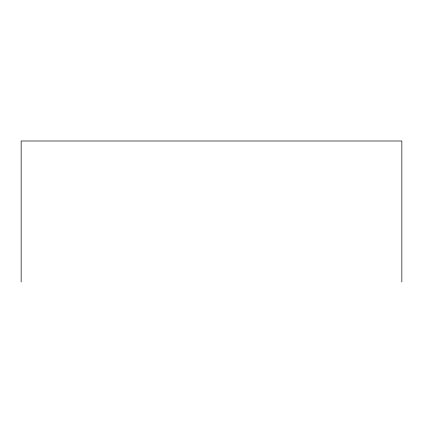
<?xml version="1.0" encoding="UTF-8"?>
<svg xmlns="http://www.w3.org/2000/svg" width="423" height="423" viewBox="0 0 423 423"><rect width="100%" height="100%" fill="white"/><g stroke="black" fill="none" stroke-linecap="round" stroke-linejoin="round"><path stroke-width="0.63" d="M401.85 282.004L401.85 140.996L21.15 140.996L21.15 282.004"/></g></svg>
